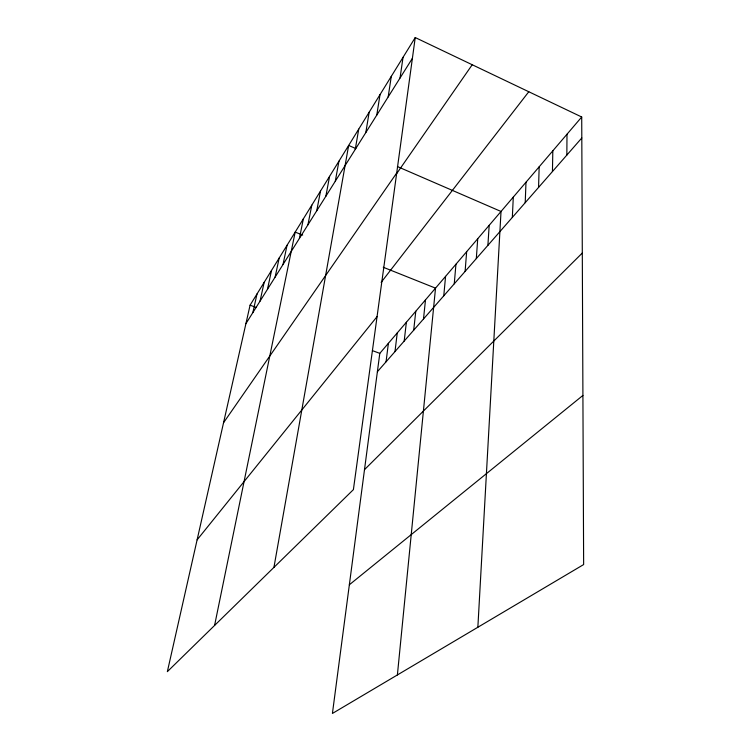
<?xml version="1.0" encoding="UTF-8"?>
<svg xmlns="http://www.w3.org/2000/svg" width="751" height="751" viewBox="0 0 751 751"><rect width="100%" height="100%" fill="white"/><g stroke="black" fill="none" stroke-linecap="round" stroke-linejoin="round"><path stroke-width="1.13" d="M566.845 155.081L566.996 134.241M552.445 171.547L552.82 150.838M538.57 187.403L539.162 166.825M525.212 202.686L525.991 182.24M512.332 217.414L513.29 197.109M477.861 627.254L501.02 211.463L397.392 166.562M487.897 245.352L489.183 225.328M476.312 258.607L477.73 238.734M465.104 271.421L466.653 251.698M454.261 283.812L455.941 264.239M443.775 295.8L445.568 276.377M397.392 674.942L435.524 288.14L383.235 267.253M423.498 318.997L425.498 299.874M413.688 330.205L415.791 311.243M404.188 341.067L406.375 322.263M394.979 351.599L397.251 332.946M386.052 361.813L388.389 343.31M581.715 117.006L379.799 353.364L332.421 713.45L583.64 564.564L581.715 117.006L415.237 37.55L250.083 305.178L167.36 671.647L353.402 489.633L415.237 37.55M400.039 78.02L403.034 57.329M388.173 96.935L391.299 76.339M376.767 115.11L380.025 94.607M365.803 132.589L369.173 112.19M355.251 149.402L358.725 129.125M273.937 567.38L348.652 145.441L355.861 148.567M335.293 181.207L338.945 161.174M325.85 196.264L329.576 176.354M316.734 210.787L320.536 191.007M307.929 224.812L311.796 205.173M299.433 238.367L303.348 218.86M214.589 625.433L295.181 232.097L302.672 235.091M283.024 264.512L287.042 245.286M275.11 277.128L279.165 258.053M267.45 289.332L271.543 270.398M260.034 301.151L264.164 282.357M252.862 312.594L257.011 293.941M245.906 323.672L412.393 58.325M223.545 422.729L396.716 173.002M396.03 174.551L472.219 64.746M381.132 282.385L528.788 91.744M197.109 539.856L377.068 316.622M377.387 371.717L581.809 137.968M364.498 469.657L582.307 253.021M349.346 584.785L582.917 395.43M250.083 305.178L256.42 307.535M372.393 350.614L379.799 353.364"/></g></svg>
